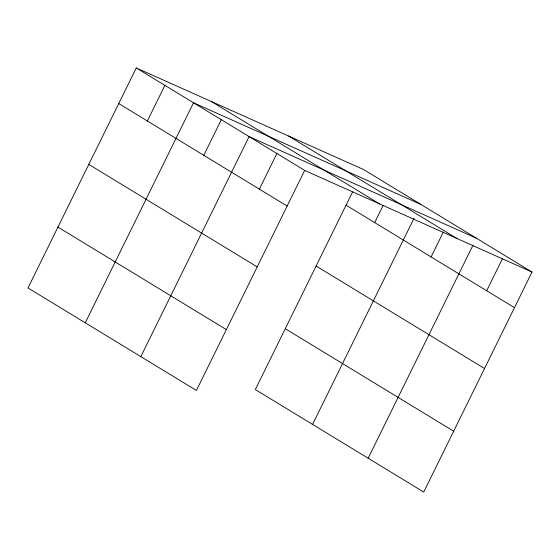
<?xml version="1.0" encoding="UTF-8"?>
<svg xmlns="http://www.w3.org/2000/svg" width="560" height="560" viewBox="0 0 560 560"><rect width="100%" height="100%" fill="white"/><g stroke="black" fill="none" stroke-linecap="round" stroke-linejoin="round"><path stroke-width="0.84" d="M136.262 67.942L28 287.959L196.413 390.453L304.675 170.429L136.262 67.942L363.587 169.547L532 272.041L423.738 492.058L255.325 389.571L352.541 192.003M147.364 120.988L164.892 85.365M85.26 322.805L193.522 102.788L420.847 204.393M203.784 155.316L221.312 119.7M140.833 356.629L249.102 136.605L476.427 238.217M259.357 189.14L276.885 153.517M374.689 222.593L383.075 205.555M312.585 424.417L413.994 218.337M431.109 256.928L443.303 232.148M368.158 458.241L472.997 245.189M486.682 290.752L502.691 258.223M304.675 170.429L532 272.041M288.575 136.017L456.981 238.511M211.281 101.472L379.694 203.959M346.059 205.17L514.472 307.664M118.734 103.558L287.147 206.052M316.12 266.021L484.526 368.515M88.795 164.416L257.201 266.903M285.271 328.72L453.677 431.207M57.946 227.108L226.352 329.602"/></g></svg>
